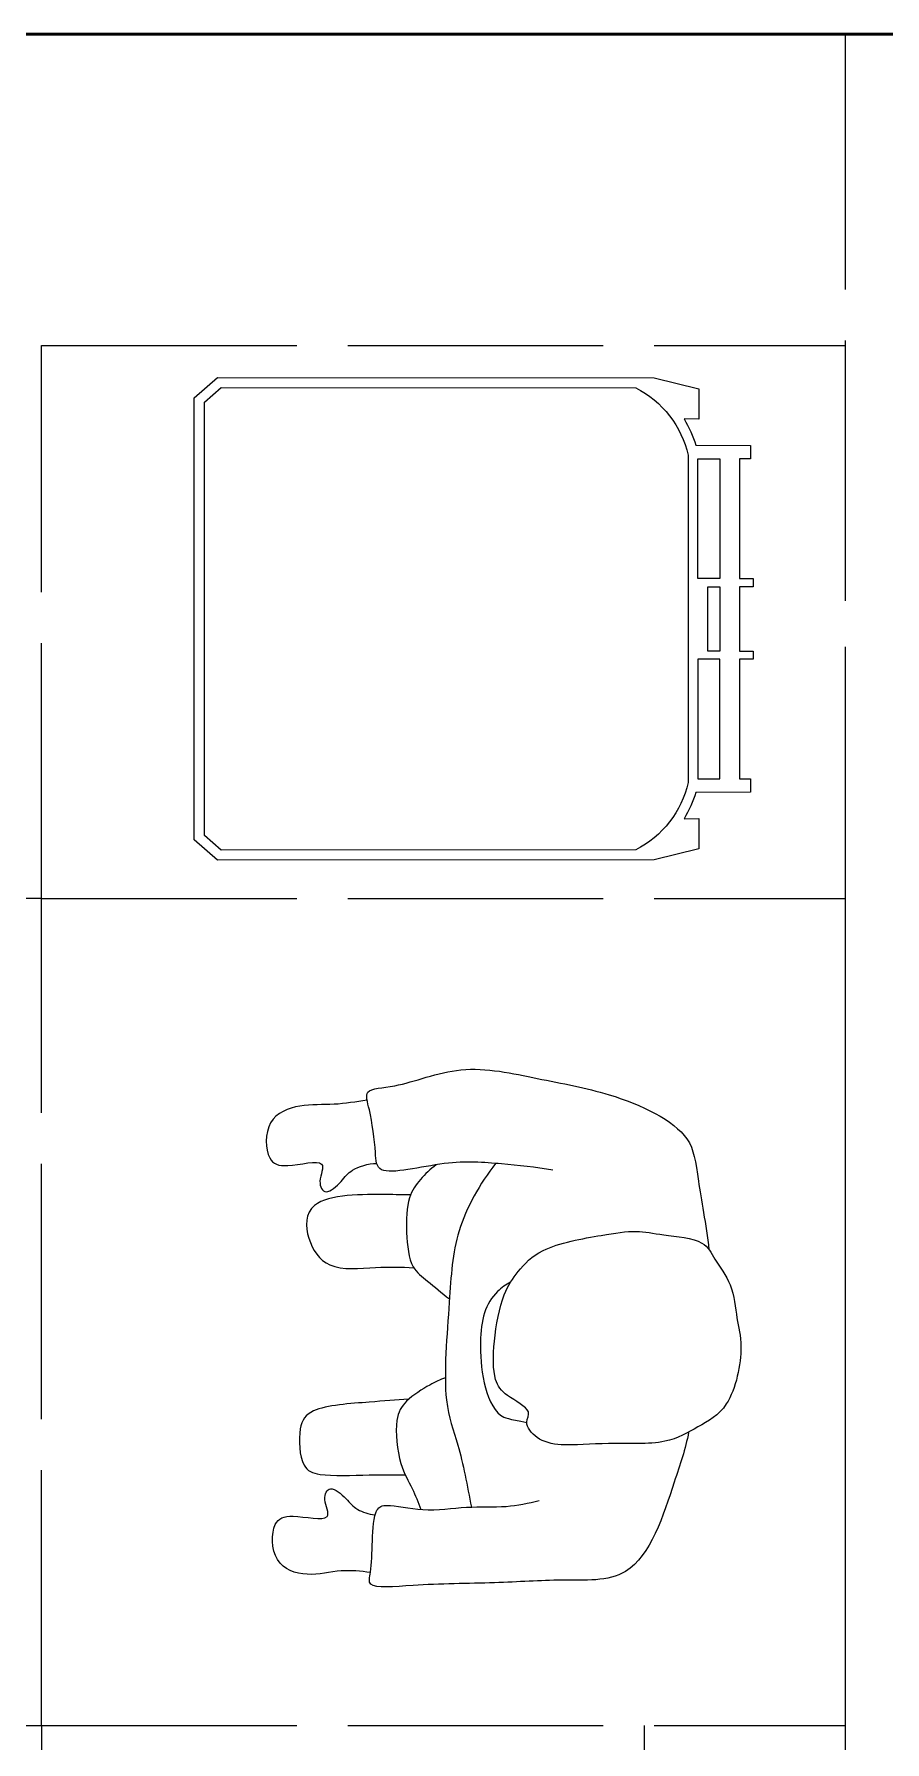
# Model space of a CAD drawing. Header units: millimetres. Extents: x 44692 to 174433, y -26273 to 14445.
# Drawn here: x 150114 to 150960, y -13200 to -11501 of the extents above; entities that cross this region are included whole.
import ezdxf

# ---------------------------------------------------------------- set-up
doc = ezdxf.new("R2010")
doc.units = ezdxf.units.MM
doc.header["$LTSCALE"] = 100
doc.linetypes.add('DASHEDX2', pattern=[3.048, 2.54, -0.508])
for name, color, linetype in [('Area circulacion', 50, 'DASHEDX2'), ('Area proceso', 90, 'DASHEDX2'), ('Personal', 171, 'Continuous'), ('Transporte semielaborado', 30, 'Continuous')]:
    doc.layers.add(name, color=color, linetype=linetype)
doc.layers.add('Paredes', color=7, linetype='Continuous', lineweight=50)

# ---------------------------------------------------------------- blocks, each defined once
blk = doc.blocks.new('pa17-16')
for points, knots in [([(5.62, 2.5537), (5.6188, 2.5427), (5.6154, 2.5253), (5.6223, 2.4901), (5.6346, 2.4293), (5.661, 2.4064), (5.685, 2.3908), (5.7322, 2.3832), (5.7723, 2.3842), (5.7881, 2.3969), (5.8018, 2.4268), (5.8146, 2.4162), (5.8324, 2.4305), (5.8382, 2.4568), (5.8318, 2.5038), (5.8344, 2.5615), (5.8137, 2.5937), (5.7944, 2.6284), (5.7307, 2.6388), (5.7037, 2.6296), (5.6679, 2.626), (5.6442, 2.6055), (5.6228, 2.5961), (5.6214, 2.5667), (5.62, 2.5537)], [0, 0, 0, 0, 0.297584, 0.631064, 1.068635, 1.39533, 1.69617, 2.097861, 2.458938, 2.716293, 3.010442, 3.199165, 3.447293, 3.731671, 4.119196, 4.541864, 4.881702, 5.22714, 5.673063, 5.989311, 6.327668, 6.644571, 6.906626, 7.259736, 7.259736, 7.259736, 7.259736]), ([(5.5575, 2.4391), (5.5549, 2.4218), (5.5525, 2.3852), (5.5491, 2.3329), (5.5712, 2.2599), (5.5431, 2.2589), (5.5029, 2.2526), (5.4793, 2.2435), (5.4785, 2.2813), (5.4499, 2.3438), (5.4658, 2.4235), (5.4776, 2.5033), (5.5116, 2.5798), (5.5552, 2.585), (5.608, 2.5962), (5.6336, 2.6001)], [0, 0, 0, 0, 0.404899, 0.829805, 1.276298, 1.516647, 1.885942, 2.122553, 2.418487, 2.881882, 3.382407, 3.897515, 4.613825, 5.020942, 5.393355, 5.393355, 5.393355, 5.393355]), ([(5.8196, 2.5846), (5.837, 2.5819), (5.8817, 2.5675), (5.9755, 2.5418), (5.972, 2.4609), (5.9791, 2.3926), (5.9812, 2.315), (5.9891, 2.2612), (5.9692, 2.2664), (5.9401, 2.2663), (5.9063, 2.2668), (5.9005, 2.2811), (5.909, 2.3184), (5.9007, 2.3606), (5.9019, 2.4011), (5.8964, 2.4238), (5.8933, 2.4348)], [6.682038, 6.682038, 6.682038, 6.682038, 7.076266, 7.806153, 8.304227, 8.77662, 9.284333, 9.649979, 9.844608, 10.160206, 10.472731, 10.661147, 10.998544, 11.371438, 11.724832, 12.051545, 12.051545, 12.051545, 12.051545]), ([(5.6724, 2.3994), (5.675, 2.3947), (5.6837, 2.383), (5.7041, 2.3718), (5.7348, 2.3697), (5.774, 2.3728), (5.8085, 2.3874), (5.8116, 2.4015), (5.8144, 2.4199)], [0.121052, 0.121052, 0.121052, 0.121052, 0.297289, 0.584433, 0.895396, 1.26174, 1.600834, 1.760925, 1.760925, 1.760925, 1.760925]), ([(5.5522, 2.3809), (5.573, 2.3653), (5.6222, 2.3398), (5.6924, 2.3383), (5.7952, 2.3323), (5.8376, 2.352), (5.881, 2.3613), (5.9019, 2.366)], [0, 0, 0, 0, 0.49262, 0.970296, 1.525877, 1.91054, 2.357805, 2.357805, 2.357805, 2.357805]), ([(5.5552, 2.3206), (5.5597, 2.3147), (5.5706, 2.3043), (5.5892, 2.2916), (5.6248, 2.2913), (5.6613, 2.2967), (5.6731, 2.3154), (5.6858, 2.3299), (5.6912, 2.3378)], [0, 0, 0, 0, 0.262594, 0.520609, 0.853848, 1.185107, 1.43842, 1.738028, 1.738028, 1.738028, 1.738028]), ([(5.7713, 2.3359), (5.7736, 2.3305), (5.7786, 2.3203), (5.7954, 2.2951), (5.8154, 2.2848), (5.8612, 2.2906), (5.8838, 2.3057), (5.8988, 2.3117), (5.9058, 2.3148)], [0, 0, 0, 0, 0.233477, 0.532145, 0.79329, 1.163492, 1.458071, 1.725911, 1.725911, 1.725911, 1.725911]), ([(5.5867, 2.2952), (5.5866, 2.2877), (5.5872, 2.2667), (5.5883, 2.1873), (5.6353, 2.19), (5.6673, 2.2128), (5.6606, 2.2618), (5.6599, 2.2881), (5.6606, 2.3008)], [0.078483, 0.078483, 0.078483, 0.078483, 0.321516, 0.797556, 1.122606, 1.448668, 1.830958, 2.166281, 2.166281, 2.166281, 2.166281]), ([(5.7943, 2.2992), (5.7951, 2.2858), (5.7984, 2.2614), (5.8038, 2.2002), (5.8255, 2.1869), (5.8672, 2.191), (5.8755, 2.2117), (5.8718, 2.2605), (5.8715, 2.286), (5.871, 2.2978)], [0, 0, 0, 0, 0.353805, 0.775896, 1.041599, 1.377968, 1.615337, 2.001902, 2.313716, 2.313716, 2.313716, 2.313716]), ([(5.4915, 2.2484), (5.4936, 2.2374), (5.4981, 2.215), (5.4968, 2.1806), (5.512, 2.1445), (5.5569, 2.147), (5.5634, 2.1681), (5.5498, 2.2128), (5.5753, 2.1995), (5.5912, 2.209), (5.5741, 2.2257), (5.5617, 2.2339), (5.5559, 2.2515), (5.5556, 2.26)], [0, 0, 0, 0, 0.324329, 0.654038, 0.980089, 1.31306, 1.562526, 1.890179, 2.123217, 2.319335, 2.559559, 2.78492, 3.066636, 3.066636, 3.066636, 3.066636]), ([(5.9713, 2.2652), (5.9703, 2.2553), (5.9686, 2.234), (5.9786, 2.2017), (5.9668, 2.1644), (5.9218, 2.1628), (5.9134, 2.1832), (5.9229, 2.229), (5.8988, 2.2135), (5.882, 2.2215), (5.8976, 2.2397), (5.908, 2.248), (5.912, 2.2618), (5.9127, 2.2683)], [0.038839, 0.038839, 0.038839, 0.038839, 0.324329, 0.654038, 0.980089, 1.31306, 1.562526, 1.890179, 2.123217, 2.319335, 2.559559, 2.78492, 2.989829, 2.989829, 2.989829, 2.989829])]:
    blk.add_open_spline(points, degree=3, knots=knots)

msp = doc.modelspace()

# ---------------------------------------------------------------- linework, layer by layer
at = {"layer": 'Area circulacion'}
msp.add_line((150920.923, -11501.309), (150920.923, -14095.862), dxfattribs=at)
at = {"layer": 'Area proceso'}
for p, q in [((150120.923, -12361.232), (150120.923, -11811.232)), ((150120.923, -11811.232), (150920.923, -11811.232)), ((150920.923, -11811.232), (150920.923, -12361.232)), ((150120.923, -12361.232), (149304.923, -12361.232)), ((150120.923, -13184.232), (150120.923, -12361.232)), ((150120.923, -12361.232), (150920.923, -12361.232)), ((150920.923, -12361.232), (150920.923, -13184.232)), ((149304.923, -13184.232), (150120.923, -13184.232))]:
    msp.add_line(p, q, dxfattribs=at)
at = {"layer": 'Area proceso', "color": 3}
for p, q in [((150120.923, -13184.232), (150920.923, -13184.232)), ((150120.923, -13184.232), (150120.923, -13584.232)), ((150720.923, -13584.232), (150720.923, -13184.232))]:
    msp.add_line(p, q, dxfattribs=at)
at = {"layer": 'Paredes'}
msp.add_line((154189.941, -11501.309), (148511.465, -11501.309), dxfattribs=at)
at = {"layer": 'Transporte semielaborado'}
for points in [[(150829.288, -12123.206), (150815.56, -12123.206), (150815.56, -12242.352), (150826.463, -12242.352), (150826.463, -12248.867), (150826.463, -12255.382), (150772.269, -12255.753, -0.06535175), (150760.355, -12281.921), (150775.083, -12281.812), (150775.083, -12311.923), (150730.653, -12322.916), (150295.973, -12323.202), (150272.921, -12303.084), (150272.921, -12083.059), (150272.921, -11863.035), (150295.973, -11842.916), (150730.653, -11843.202), (150775.083, -11854.195), (150775.083, -11884.307), (150760.355, -11884.197, -0.06535175), (150772.269, -11910.366), (150826.463, -11910.736), (150826.463, -11917.252), (150826.463, -11923.766), (150815.56, -11923.766), (150815.56, -12042.912), (150829.288, -12042.912), (150829.288, -12051.035), (150815.56, -12051.035), (150815.56, -12083.059), (150815.56, -12115.084), (150829.288, -12115.084)], [(150712.324, -12312.928), (150299.72, -12313.2), (150282.921, -12298.539), (150282.921, -12083.059), (150282.921, -11867.58), (150299.72, -11852.919), (150712.324, -11853.19, -0.22212915), (150764.578, -11920.313), (150764.578, -12245.805, -0.22212915)]]:
    msp.add_lwpolyline(points, format="xyb", close=True, dxfattribs=at)
for points in [[(150774.133, -12042.912), (150774.133, -11923.766), (150796.159, -11923.766), (150796.159, -12042.912), (150774.14, -12042.912)], [(150774.133, -12123.206), (150774.133, -12242.352), (150796.159, -12242.352), (150796.159, -12123.206), (150774.14, -12123.206)]]:
    msp.add_lwpolyline(points, dxfattribs=at)
msp.add_lwpolyline([(150784.146, -12051.035), (150796.159, -12051.035), (150796.159, -12083.059), (150796.159, -12115.084), (150784.146, -12115.084), (150784.146, -12083.059)], close=True, dxfattribs=at)

# ---------------------------------------------------------------- block references
at = {"layer": 'Personal', "xscale": 979.1504951166461, "yscale": 979.1504951166461, "zscale": 979.1504951166461, "rotation": 268.3998681193052}
msp.add_blockref('pa17-16', (148394.342, -7125.446), dxfattribs=at)

doc.saveas('drawing.dxf')
